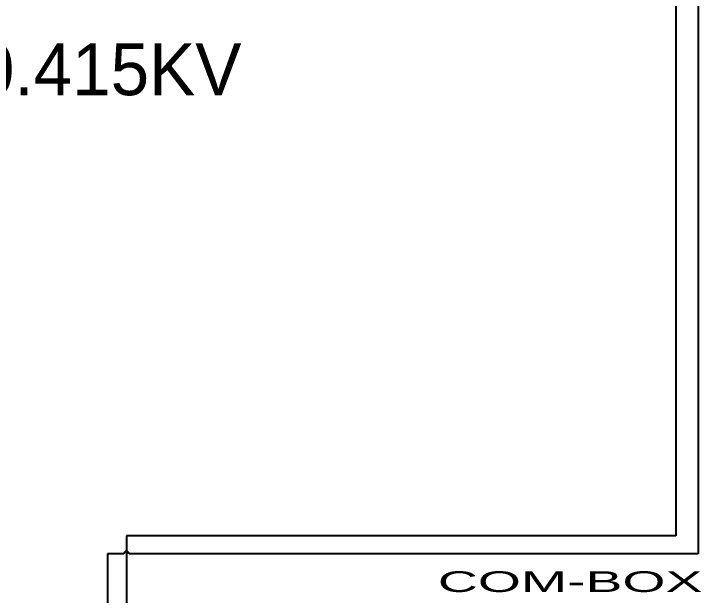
# Model space of a CAD drawing. Extents: x 4 to 170, y -32 to 186.
# Drawn here: x 42.56 to 69.12, y 100.26 to 122.73 of the extents above; entities that cross this region are included whole.
import ezdxf
from ezdxf.enums import TextEntityAlignment as Align

# ---------------------------------------------------------------- set-up
doc = ezdxf.new("R2010")
doc.units = 0
doc.header["$MEASUREMENT"] = 0
doc.linetypes.add('HIDDEN2', pattern=[0.1875, 0.125, -0.0625])
for name, color, linetype in [('GRY_20AWG', 9, 'Continuous'), ('LOCBOX', 92, 'HIDDEN2'), ('SYMS', 7, 'Continuous')]:
    doc.layers.add(name, color=color, linetype=linetype)

msp = doc.modelspace()

# ---------------------------------------------------------------- linework, layer by layer
at = {"layer": 'GRY_20AWG'}
for p, q in [((68.143, 124.976), (68.143, 102.554)), ((69.01, 124.976), (69.01, 101.86)), ((68.143, 102.554), (46.913, 102.554)), ((46.913, 102.554), (46.913, 76.434)), ((46.813, 101.86), (46.174, 101.86)), ((46.174, 101.86), (46.174, 76.068)), ((48.142, 101.86), (47.013, 101.86)), ((69.01, 101.86), (48.142, 101.86))]:
    msp.add_line(p, q, dxfattribs=at)
msp.add_arc((46.913, 101.86), 0.1, 0, 180, dxfattribs=at)

# ---------------------------------------------------------------- texts
at = {"layer": 'LOCBOX', "color": 6, "width": 2}
msp.add_text('COM-BOX', height=0.8, dxfattribs=at).set_placement((64.057, 100.149), align=Align.BOTTOM_CENTER)
at = {"layer": 'SYMS', "insert": (25.044, 121.579), "char_height": 2, "attachment_point": 1}
msp.add_mtext_dynamic_manual_height_columns('LV-BUSBAR-0.415KV', width=22.88712, gutter_width=1, heights=[2], dxfattribs=at)

doc.saveas('drawing.dxf')
